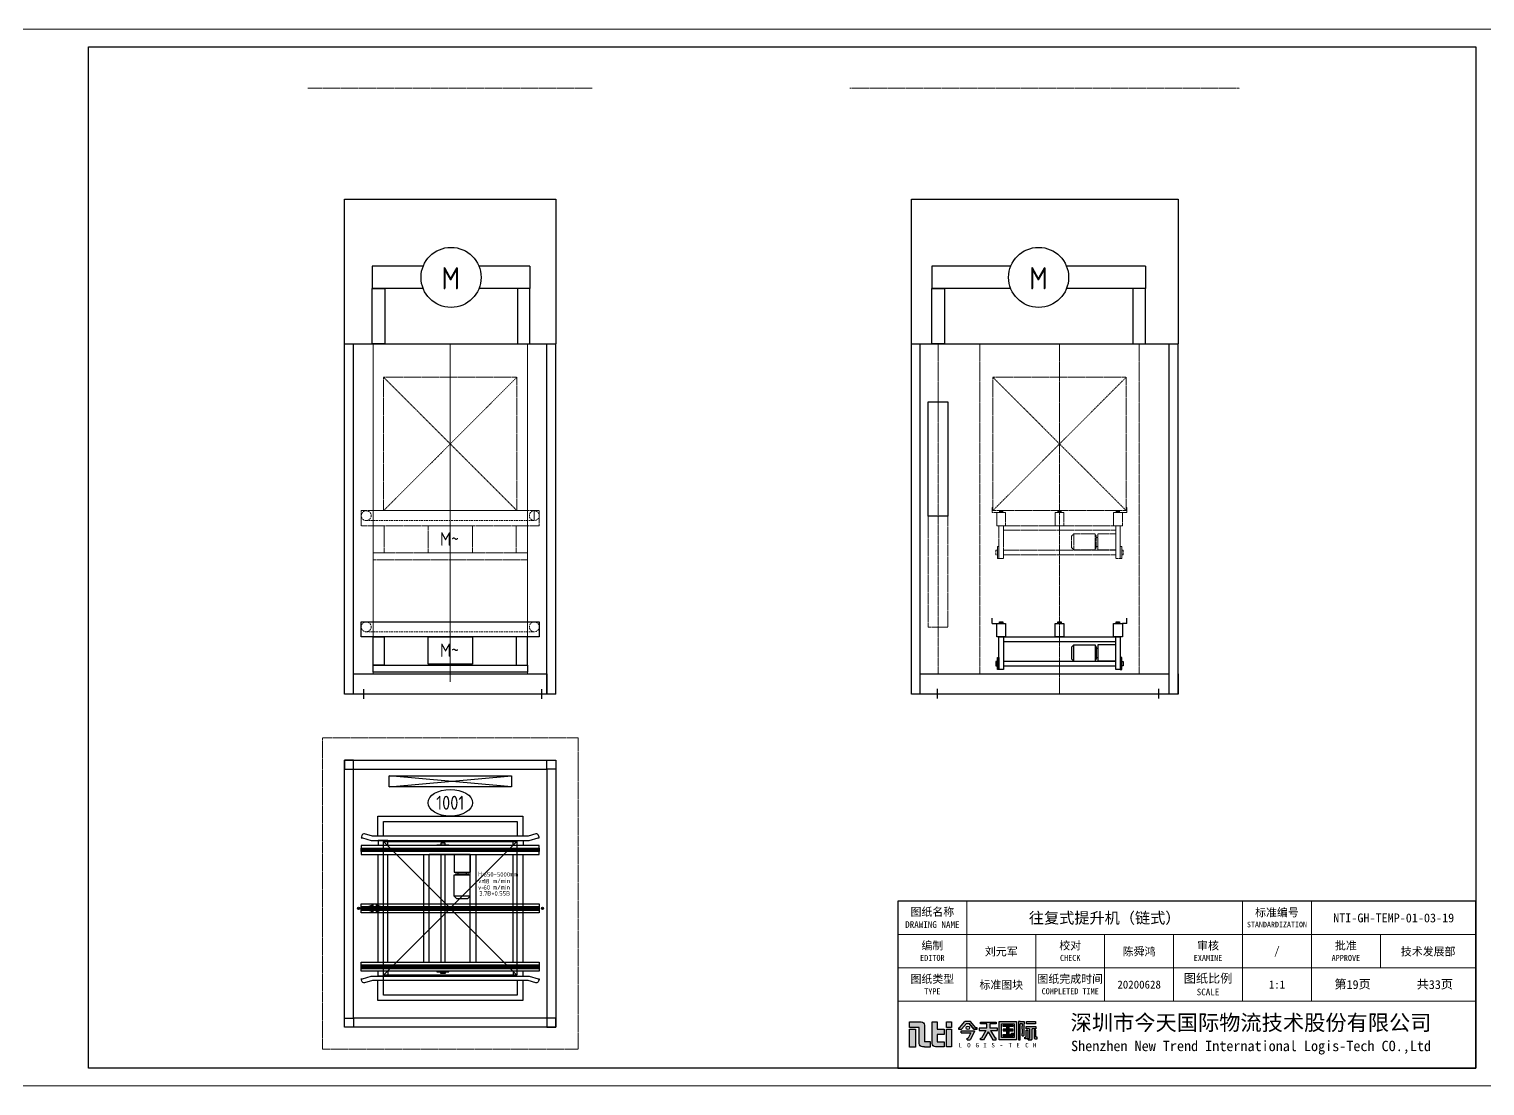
# Model space of a CAD drawing. Header units: millimetres. Extents: x 13310 to 204601, y -25828 to 2684.
# Drawn here: x 73825 to 86921, y -16324 to -6820 of the extents above; entities that cross this region are included whole.
import ezdxf
from ezdxf.enums import TextEntityAlignment as Align

# ---------------------------------------------------------------- set-up
doc = ezdxf.new("R2010")
doc.units = ezdxf.units.MM
for name, pattern in [('CENTER', [2, 1.25, -0.25, 0.25, -0.25]), ('CENTERX2', [20.32, 12.7, -2.54, 2.54, -2.54]), ('DASHED', [0.75, 0.5, -0.25]), ('DASHED2', [9.525, 6.35, -3.175])]:
    doc.linetypes.add(name, pattern=pattern)
for name, color, linetype, lineweight in [('NTI-中心线层', 1, 'CENTER', 5), ('NTI-标注层', 3, 'Continuous', 9), ('NTI-细实线', 7, 'Continuous', 9), ('NTI-虚线层', 5, 'DASHED2', 9)]:
    doc.layers.add(name, color=color, linetype=linetype, lineweight=lineweight)
for name, color, linetype in [('NTI-功率', 6, 'Continuous'), ('NTI-电气控制', 1, 'Continuous'), ('NTI-粗实线', 7, 'Continuous'), ('NTI-编号层', 6, 'Continuous')]:
    doc.layers.add(name, color=color, linetype=linetype)
doc.layers.add('NTI-输送设备', color=7, linetype='Continuous', plot=False)
doc.styles.get("Standard").update_dxf_attribs({"font": 'gbenor.shx'})
doc.styles.add('标题栏', font='')
doc.styles.get('标题栏').set_extended_font_data('SimSun')

# ---------------------------------------------------------------- blocks, each defined once
blk = doc.blocks.new('图块标准图框标题栏')
h = blk.add_hatch(color=1)
h.dxf.hatch_style = 1
h.paths.add_polyline_path([(-126.08, 8.76), (-127.42, 8.76), (-127.42, 4.73), (-126.08, 4.73)])
h.paths.add_polyline_path([(-124, 9.62, 0.414214), (-124.75, 10.37), (-125.22, 10.37), (-127.41, 10.37), (-127.41, 9.11), (-125.22, 9.11), (-125.22, 5.54, 0.414214), (-124.47, 4.79), (-124, 4.79), (-122.69, 4.79), (-122.69, 5.9), (-124, 5.9)])
h.paths.add_polyline_path([(-121.17, 8.75), (-121.17, 10.37), (-122.3, 10.37), (-122.3, 5.5, 0.414214), (-121.55, 4.75), (-121.17, 4.75), (-119.6, 4.75), (-119.6, 5.89), (-121.17, 5.89), (-121.17, 7.51), (-119.6, 7.51), (-119.6, 8.75)])
h.paths.add_polyline_path([(-117.97, 8.75), (-119.09, 8.75), (-119.09, 4.75), (-117.97, 4.75)])
h.paths.add_polyline_path([(-117.97, 10.37), (-119.09, 10.37), (-119.09, 9.13), (-117.97, 9.13)])
h = blk.add_hatch(color=256)
h.dxf.hatch_style = 1
h.paths.add_polyline_path([(-113.64, 10.45), (-114.96, 10.45), (-116.14, 9.05), (-116.4, 9.05), (-116.4, 8.75), (-115.7, 8.75), (-114.6, 10.05), (-114, 10.05), (-112.9, 8.75), (-112.2, 8.75), (-112.2, 9.05), (-112.45, 9.05)])
h.paths.add_polyline_path([(-113.88, 9.05, 1), (-114.66, 9.05, 1)])
h.paths.add_polyline_path([(-112.8, 8.25), (-112.8, 8.35), (-115.8, 8.35), (-115.8, 7.95), (-113.6, 7.95), (-114.2, 6.75), (-114.4, 6.75), (-114.4, 6.35), (-113.75, 6.35)])
h.paths.add_polyline_path([(-107.63, 8.95), (-109.33, 8.95), (-109.33, 9.95), (-107.93, 9.95), (-107.93, 10.35), (-111.43, 10.35), (-111.43, 9.95), (-110.03, 9.95), (-110.03, 8.95), (-111.73, 8.95), (-111.73, 8.45), (-110.19, 8.45), (-111.19, 6.75), (-111.43, 6.75), (-111.43, 6.35), (-110.73, 6.35), (-109.68, 8.14), (-108.63, 6.35), (-107.93, 6.35), (-107.93, 6.75), (-108.16, 6.75), (-109.16, 8.45), (-107.63, 8.45)])
h.paths.add_polyline_path([(-103.33, 10.45), (-107.23, 10.45), (-107.23, 6.35), (-103.33, 6.35)])
h.paths.add_polyline_path([(-106.73, 9.95), (-103.83, 9.95), (-103.83, 6.85), (-106.73, 6.85)], flags=16)
h.paths.add_polyline_path([(-106.33, 8.75), (-105.53, 8.75), (-105.53, 9.35), (-106.33, 9.35), (-106.33, 9.65), (-104.13, 9.65), (-104.13, 9.35), (-105.03, 9.35), (-105.03, 8.75), (-104.13, 8.75), (-104.13, 8.35), (-105.03, 8.35), (-105.03, 7.55), (-104.43, 7.55), (-104.43, 7.85), (-104.13, 7.85), (-104.13, 7.55), (-104.13, 7.15), (-106.33, 7.15), (-106.33, 7.55), (-105.53, 7.55), (-105.53, 8.35), (-106.33, 8.35)], flags=0)
h.paths.add_polyline_path([(-101.57, 8.95), (-101.67, 9.05), (-101.67, 9.15), (-101.57, 9.25), (-101.57, 9.95), (-101.57, 10.45), (-102.47, 10.45), (-102.87, 10.45), (-102.87, 6.35), (-102.47, 6.35), (-102.47, 9.95), (-101.97, 9.95), (-101.97, 9.45), (-102.07, 9.45), (-102.07, 8.75), (-101.97, 8.65), (-101.97, 7.85), (-102.07, 7.75), (-102.07, 7.25), (-101.97, 7.25), (-101.82, 7.25, 0.414214), (-101.57, 7.5)])
h.paths.add_polyline_path([(-98.97, 9.35), (-101.17, 9.35), (-101.17, 8.85), (-100.37, 8.85), (-100.37, 6.65), (-100.67, 6.65), (-100.67, 6.35), (-100.37, 6.35), (-100.07, 6.35), (-100.02, 6.35, 0.414214), (-99.77, 6.6), (-99.77, 8.85), (-98.97, 8.85)])
h.paths.add_polyline_path([(-99.07, 10.45), (-101.07, 10.45), (-101.07, 9.95), (-99.07, 9.95)])
h.paths.add_polyline_path([(-100.77, 8.55), (-101.17, 8.55), (-101.17, 6.95), (-101.47, 6.95), (-101.47, 6.55), (-101.17, 6.55), (-101.02, 6.55, 0.414214), (-100.77, 6.8)])
h.paths.add_polyline_path([(-98.97, 8.55), (-99.37, 8.55), (-99.37, 6.8, 0.414214), (-99.12, 6.55), (-98.97, 6.55), (-98.67, 6.55), (-98.67, 6.95), (-98.97, 6.95)])
h = blk.add_hatch(color=256)
h.dxf.hatch_style = 1
h.paths.add_polyline_path([(-105.03, 8.75), (-105.03, 9.35), (-104.13, 9.35), (-104.13, 9.65), (-106.33, 9.65), (-106.33, 9.35), (-105.53, 9.35), (-105.53, 8.75), (-106.33, 8.75), (-106.33, 8.35), (-105.53, 8.35), (-105.53, 7.55), (-106.33, 7.55), (-106.33, 7.15), (-104.13, 7.15), (-104.13, 7.55), (-104.13, 7.85), (-104.43, 7.85), (-104.43, 7.55), (-105.03, 7.55), (-105.03, 8.35), (-104.13, 8.35), (-104.13, 8.75)])
for p, q in [((-116.14, 9.05), (-114.96, 10.45)), ((-115.7, 8.75), (-114.6, 10.05)), ((-113.64, 10.45), (-114.96, 10.45)), ((-114.6, 10.05), (-114, 10.05)), ((-114.6, 10.05), (-114, 10.05)), ((-114, 10.05), (-112.9, 8.75)), ((-112.9, 8.75), (-114, 10.05)), ((-112.45, 9.05), (-113.64, 10.45)), ((-116.4, 9.05), (-116.4, 8.75)), ((-116.4, 9.05), (-116.14, 9.05)), ((-116.4, 8.75), (-115.7, 8.75)), ((-115.8, 7.95), (-113.6, 7.95)), ((-114.4, 6.35), (-114.4, 6.75)), ((-114.4, 6.75), (-114.2, 6.75)), ((-113.6, 7.95), (-114.2, 6.75)), ((-112.8, 8.25), (-113.75, 6.35)), ((-112.9, 8.75), (-112.2, 8.75)), ((-112.2, 8.75), (-112.9, 8.75)), ((-112.2, 9.05), (-112.45, 9.05)), ((-112.2, 8.75), (-112.2, 9.05)), ((-111.43, 6.75), (-111.19, 6.75)), ((-111.43, 6.35), (-111.43, 6.75)), ((-110.19, 8.45), (-111.19, 6.75)), ((-109.68, 8.14), (-110.73, 6.35)), ((-109.68, 8.14), (-108.63, 6.35)), ((-109.16, 8.45), (-108.16, 6.75)), ((-107.93, 6.75), (-108.16, 6.75)), ((-107.93, 6.35), (-107.93, 6.75)), ((-102.07, 7.25), (-101.97, 7.25)), ((-101.57, 9.25), (-101.67, 9.15)), ((-101.67, 9.15), (-101.67, 9.05)), ((-101.57, 8.95), (-101.67, 9.05)), ((-110.73, 6.35), (-111.43, 6.35)), ((-108.63, 6.35), (-107.93, 6.35))]:
    blk.add_line(p, q)
at = {"color": 7, "linetype": 'Continuous'}
for p, q in [((-115.8, 7.95), (-115.8, 8.35)), ((-115.8, 8.35), (-112.8, 8.35)), ((-112.8, 8.35), (-112.8, 8.25)), ((-99.77, 6.6), (-99.77, 8.65))]:
    blk.add_line(p, q, dxfattribs=at)
at = {"color": 1}
for points in [[(-125.22, 9.11), (-127.41, 9.11), (-127.41, 10.37), (-125.22, 10.37)], [(-121.17, 8.75), (-119.6, 8.75), (-119.6, 7.51), (-121.17, 7.51)], [(-121.17, 7.51), (-121.17, 5.89)], [(-124, 4.79), (-122.69, 4.79), (-122.69, 5.9), (-124, 5.9)], [(-121.17, 5.89), (-119.6, 5.89), (-119.6, 4.75), (-121.17, 4.75)]]:
    blk.add_lwpolyline(points, dxfattribs=at)
for points in [[(-125.22, 10.37), (-124.75, 10.37, -0.414214), (-124, 9.62), (-124, 5.9)], [(-121.17, 4.75), (-121.55, 4.75, -0.414214), (-122.3, 5.5), (-122.3, 10.37), (-121.17, 10.37), (-121.17, 8.75)], [(-124, 4.79), (-124.47, 4.79, -0.414214), (-125.22, 5.54), (-125.22, 9.11)]]:
    blk.add_lwpolyline(points, format="xyb", dxfattribs=at)
for points in [[(-119.09, 10.37), (-117.97, 10.37), (-117.97, 9.13), (-119.09, 9.13)], [(-127.42, 8.76), (-126.08, 8.76), (-126.08, 4.73), (-127.42, 4.73)], [(-119.09, 8.75), (-117.97, 8.75), (-117.97, 4.75), (-119.09, 4.75)]]:
    blk.add_lwpolyline(points, close=True, dxfattribs=at)
for points in [[(-110.03, 9.95), (-111.43, 9.95), (-111.43, 10.35), (-107.93, 10.35), (-107.93, 9.95), (-109.33, 9.95)], [(-110.03, 8.95), (-110.03, 9.95)], [(-109.33, 9.95), (-109.33, 8.95)], [(-102.47, 10.45), (-102.87, 10.45), (-102.87, 6.35), (-102.47, 6.35), (-102.47, 9.95)], [(-102.47, 10.45), (-101.57, 10.45), (-101.57, 9.95)], [(-101.97, 9.95), (-102.47, 9.95)], [(-101.57, 9.25), (-101.57, 9.95)], [(-110.03, 8.95), (-111.73, 8.95), (-111.73, 8.45), (-110.19, 8.45)], [(-109.16, 8.45), (-107.63, 8.45), (-107.63, 8.95), (-109.33, 8.95)], [(-105.53, 9.35), (-106.33, 9.35), (-106.33, 9.65), (-104.13, 9.65), (-104.13, 9.35), (-105.03, 9.35)], [(-105.53, 8.75), (-106.33, 8.75), (-106.33, 8.35), (-105.53, 8.35)], [(-104.13, 7.55), (-104.13, 7.15), (-106.33, 7.15), (-106.33, 7.55), (-105.53, 7.55)], [(-105.53, 8.75), (-105.53, 9.35)], [(-105.53, 7.55), (-105.53, 8.35)], [(-105.03, 9.35), (-105.03, 8.75)], [(-105.03, 8.35), (-104.13, 8.35), (-104.13, 8.75), (-105.03, 8.75)], [(-105.03, 8.35), (-105.03, 7.55)], [(-105.03, 7.55), (-104.43, 7.55)], [(-104.43, 7.55), (-104.43, 7.85), (-104.13, 7.85), (-104.13, 7.55)], [(-101.17, 6.55), (-101.47, 6.55), (-101.47, 6.95), (-101.17, 6.95)], [(-100.37, 8.85), (-101.17, 8.85), (-101.17, 9.35), (-98.97, 9.35), (-98.97, 8.85), (-99.77, 8.85)], [(-100.37, 6.35), (-100.67, 6.35), (-100.67, 6.65), (-100.37, 6.65)], [(-100.37, 8.85), (-100.37, 6.65)], [(-98.97, 6.55), (-98.67, 6.55), (-98.67, 6.95), (-98.97, 6.95)]]:
    blk.add_lwpolyline(points)
for points in [[(-107.23, 10.45), (-103.33, 10.45), (-103.33, 6.35), (-107.23, 6.35)], [(-106.73, 9.95), (-103.83, 9.95), (-103.83, 6.85), (-106.73, 6.85)], [(-101.07, 10.45), (-99.07, 10.45), (-99.07, 9.95), (-101.07, 9.95)]]:
    blk.add_lwpolyline(points, close=True)
at = {"color": 7, "linetype": 'Continuous'}
for points in [[(-102.07, 7.25), (-102.07, 7.75), (-101.97, 7.85), (-101.97, 8.65), (-102.07, 8.75), (-102.07, 9.45), (-101.97, 9.45), (-101.97, 9.95)], [(-104.13, 9.55), (-104.13, 9.65), (-106.33, 9.65)], [(-100.67, 6.35), (-100.67, 6.55)], [(-114.4, 6.35), (-113.75, 6.35)], [(-100.67, 6.35), (-100.07, 6.35)], [(-100.02, 6.35), (-100.07, 6.35)]]:
    blk.add_lwpolyline(points, dxfattribs=at)
for points in [[(-101.97, 7.25), (-101.82, 7.25, 0.414214), (-101.57, 7.5), (-101.57, 8.95)], [(-101.17, 6.95), (-101.17, 8.55), (-100.77, 8.55), (-100.77, 6.8, -0.414214), (-101.02, 6.55), (-101.17, 6.55)], [(-100.37, 6.35), (-100.02, 6.35, 0.414214), (-99.77, 6.6), (-99.77, 8.85)], [(-98.97, 6.95), (-98.97, 8.55), (-99.37, 8.55), (-99.37, 6.8, 0.414214), (-99.12, 6.55), (-98.97, 6.55)]]:
    blk.add_lwpolyline(points, format="xyb")
blk.add_circle((-114.27, 9.05), 0.388, dxfattribs=at)
at = {"layer": 'NTI-粗实线'}
blk.add_lwpolyline([(-130, 0), (0, 0), (0, 37.5), (-130, 37.5)], close=True, dxfattribs=at)
at = {"layer": 'NTI-细实线'}
for p, q in [((-114.5, 37.5), (-114.5, 15)), ((-52.5, 22.5), (-52.5, 37.5)), ((-37, 22.5), (-37, 37.5)), ((0, 30), (-130, 30)), ((-99, 30), (-99, 15)), ((-83.5, 30), (-83.5, 15)), ((-68, 30), (-68, 15)), ((-21.5, 30), (-21.5, 22.5)), ((0, 22.5), (-130, 22.5)), ((-52.5, 22.5), (-52.5, 15)), ((-37, 22.5), (-37, 15)), ((0, 15), (-130, 15))]:
    blk.add_line(p, q, dxfattribs=at)
at = {"style": '标题栏'}
blk.add_attdef('图纸名称', text='', height=2.5, dxfattribs=at).set_placement((-83.5, 33.75), align=Align.MIDDLE_CENTER)
for tag, height, p in [('标准编号', 2, (-18.5, 33.75)), ('编制人员', 1.8, (-106.75, 26.25)), ('校对人员', 1.8, (-75.75, 26.25)), ('审核人员', 1.8, (-44.75, 26.25)), ('批准', 1.8, (-10.75, 26.25)), ('图纸类型', 1.8, (-106.75, 18.75)), ('图纸完成时间', 1.8, (-75.75, 18.75)), ('图纸比例', 1.8, (-44.75, 18.75)), ('N', 2, (-27.75, 18.75)), ('N', 2, (-9.25, 18.75))]:
    blk.add_attdef(tag, text='', height=height, dxfattribs=at).set_placement(p, align=Align.MIDDLE)
at = {"layer": 'NTI-细实线', "color": 7, "style": '标题栏'}
for s, p in [('L', (-116.36, 4.64)), ('O', (-114.42, 4.64)), ('G', (-112.54, 4.64)), ('I', (-110.82, 4.64)), ('S', (-108.97, 4.64)), ('-', (-107.13, 4.64)), ('T', (-105.13, 4.64)), ('E', (-103.36, 4.64)), ('C', (-101.38, 4.64)), ('H', (-99.62, 4.64))]:
    blk.add_text(s, height=1, dxfattribs=at).set_placement(p)
at = {"layer": 'NTI-细实线', "attachment_point": 5, "style": '标题栏'}
for s, insert, char_height, width in [('图纸名称\\P{\\H0.83333x;DRAWING NAME}', (-122.25, 33.75), 1.8, 15.1979), ('标准编号\\P{\\H0.7x;STANDARDIZATION}', (-44.75, 33.75), 1.8, 15.1979), ('编制\\P{\\H0.75x;EDITOR}', (-122.25, 26.25), 1.8, 14.4665), ('校对\\P{\\H0.75x;CHECK}', (-91.25, 26.25), 1.8, 14.4665), ('审核\\P{\\H0.75x;EXAMINE}', (-60.25, 26.25), 1.8, 14.4665), ('批准\\P{\\H0.75x;APPROVE}', (-29.25, 26.25), 1.8, 14.4665), ('图纸类型\\P{\\H0.75x;TYPE}', (-122.25, 18.75), 1.8, 14.4665), ('图纸完成时间\\P{\\H0.75x;COMPLETED TIME}', (-91.25, 18.75), 1.8, 17.2878), ('图纸比例\\P{\\H0.75x;SCALE}', (-60.25, 18.75), 2, 14.4665), ('第  页', (-27.75, 18.75), 2, 24.25), ('共  页', (-9.25, 18.75), 2, 24.25), ('深圳市今天国际物流技术股份有限公司\\P{\\H0.66667x;Shenzhen New Trend International Logis-Tech CO.,Ltd}', (-50.58, 7.5), 3.5, 116.0664)]:
    blk.add_mtext(s, dxfattribs=dict(at, insert=insert, char_height=char_height, width=width))
blk = doc.blocks.new('*U189')
blk.add_lwpolyline([(-1181, 2630), (-1004, 2630), (-1004, 1601), (-1181, 1601)], close=True)
at = {"layer": 'NTI-中心线层', "linetype": 'CENTERX2', "lineweight": 0}
for p, q in [((-1092, 3150), (-1092, 183)), ((-717, 3150), (-717, 183)), ((0, 3150), (0, 0)), ((716, 3150), (716, 183))]:
    blk.add_line(p, q, dxfattribs=at)
at = {"layer": 'NTI-虚线层'}
for p, q in [((-1886, 5450), (1620, 5450)), ((-605, 1634), (-605, 1682)), ((-605, 1634), (-565, 1634)), ((605, 1634), (565, 1634)), ((605, 1634), (605, 1682)), ((-505, 1514), (505, 1514)), ((-505, 1474), (505, 1474)), ((130, 1442), (108, 1421)), ((130, 1297), (130, 1442)), ((130, 1442), (322, 1442)), ((322, 1442), (322, 1297)), ((345, 1442), (345, 1297)), ((505, 1442), (345, 1442)), ((505, 1297), (505, 1442)), ((108, 1421), (108, 1318)), ((108, 1318), (130, 1297)), ((327, 1428), (322, 1428)), ((322, 1311), (327, 1311)), ((330, 1425), (330, 1314)), ((345, 1409), (333, 1409)), ((333, 1329), (345, 1329)), ((130, 1297), (322, 1297)), ((505, 1297), (345, 1297))]:
    blk.add_line(p, q, dxfattribs=at)
at = {"layer": 'NTI-虚线层', "color": 3}
for p, q in [((-600, 2850), (600, 1650)), ((-600, 1650), (600, 2850))]:
    blk.add_line(p, q, dxfattribs=at)
blk.add_lwpolyline([(-600, 2850), (600, 2850), (600, 1650), (-600, 1650)], close=True, dxfattribs=at)
at = {"layer": 'NTI-虚线层'}
for points in [[(-1181, 1601), (-1004, 1601), (-1004, 601), (-1181, 601)], [(-565, 1634), (-485, 1634), (-485, 1514), (-565, 1514)], [(-540, 1650), (-510, 1650), (-510, 1634), (-540, 1634)], [(-40, 1634), (40, 1634), (40, 1514), (-40, 1514)], [(-15, 1650), (15, 1650), (15, 1634), (-15, 1634)], [(485, 1634), (565, 1634), (565, 1514), (485, 1514)], [(510, 1650), (540, 1650), (540, 1634), (510, 1634)], [(-545, 1514), (-505, 1514), (-505, 1220), (-545, 1220)], [(505, 1514), (545, 1514), (545, 1220), (505, 1220)], [(-545, 1328), (-545, 1220), (-559, 1220), (-559, 1328)], [(545, 1328), (545, 1220), (559, 1220), (559, 1328)], [(-572, 1294), (-572, 1254), (-559, 1254), (-559, 1294)], [(572, 1294), (572, 1254), (559, 1254), (559, 1294)]]:
    blk.add_lwpolyline(points, close=True, dxfattribs=at)
at = {"layer": 'NTI-虚线层', "const_width": 16}
for points in [[(-540, 1642), (-510, 1642)], [(-15, 1642), (15, 1642)], [(510, 1642), (540, 1642)]]:
    blk.add_lwpolyline(points, dxfattribs=at)
at = {"layer": 'NTI-虚线层'}
blk.add_lwpolyline([(-505, 1254), (505, 1254), (505, 1294), (-505, 1294)], dxfattribs=at)
for centre, start, end in [((327, 1425), 0, 90), ((327, 1314), 270, 0), ((333, 1412), 180, 270), ((333, 1326), 90, 180)]:
    blk.add_arc(centre, 3, start, end, dxfattribs=at)
at = {"layer": 'NTI-输送设备'}
for p, q in [((-1333, 3150), (-1333, 4450)), ((-1333, 4450), (1067, 4450)), ((1067, 4450), (1067, 3150)), ((-438, 3848), (-1149, 3848)), ((-1149, 3848), (-1149, 3648)), ((773, 3848), (62, 3848)), ((773, 3848), (773, 3648)), ((-438, 3648), (-1149, 3648)), ((773, 3648), (62, 3648)), ((-1333, 0), (-1333, 3150)), ((-1333, 3150), (-1253, 3150)), ((-1253, 0), (-1253, 3150)), ((-1253, 3150), (987, 3150)), ((987, 0), (987, 3150)), ((987, 3150), (1067, 3150)), ((1067, 0), (1067, 3150)), ((-605, 634), (-605, 682)), ((605, 634), (605, 682)), ((-605, 634), (-565, 634)), ((605, 634), (565, 634)), ((-505, 514), (505, 514)), ((-505, 474), (505, 474)), ((-1333, 0), (-1333, 183)), ((-1253, 183), (987, 183)), ((1067, 183), (1067, 0)), ((1067, 0), (-1333, 0))]:
    blk.add_line(p, q, dxfattribs=at)
at = {"layer": 'NTI-输送设备', "color": 2}
for p, q in [((130, 442), (108, 421)), ((108, 421), (108, 318)), ((130, 297), (130, 442)), ((130, 442), (322, 442)), ((322, 442), (322, 297)), ((327, 428), (322, 428)), ((330, 425), (330, 314)), ((345, 409), (333, 409)), ((345, 442), (345, 297)), ((505, 442), (345, 442)), ((505, 297), (505, 442)), ((108, 318), (130, 297)), ((130, 297), (322, 297)), ((322, 311), (327, 311)), ((333, 329), (345, 329)), ((505, 297), (345, 297))]:
    blk.add_line(p, q, dxfattribs=at)
at = {"layer": 'NTI-输送设备', "color": 1}
for p, q in [((-1100, 48), (-1100, -40)), ((-1100, 48), (-1100, -40)), ((889, 48), (889, -40)), ((889, 48), (889, -40))]:
    blk.add_line(p, q, dxfattribs=at)
at = {"layer": 'NTI-输送设备'}
for points in [[(-1149, 3648), (-1036, 3648), (-1036, 3150), (-1149, 3150)], [(773, 3648), (660, 3648), (660, 3150), (773, 3150)], [(-565, 634), (-485, 634), (-485, 514), (-565, 514)], [(-540, 650), (-510, 650), (-510, 634), (-540, 634)], [(-40, 634), (40, 634), (40, 514), (-40, 514)], [(-15, 650), (15, 650), (15, 634), (-15, 634)], [(485, 634), (565, 634), (565, 514), (485, 514)], [(510, 650), (540, 650), (540, 634), (510, 634)], [(-545, 514), (-505, 514), (-505, 220), (-545, 220)], [(505, 514), (545, 514), (545, 220), (505, 220)], [(-572, 294), (-572, 254), (-559, 254), (-559, 294)], [(-545, 328), (-545, 220), (-559, 220), (-559, 328)], [(545, 328), (545, 220), (559, 220), (559, 328)], [(572, 294), (572, 254), (559, 254), (559, 294)]]:
    blk.add_lwpolyline(points, close=True, dxfattribs=at)
at = {"layer": 'NTI-输送设备', "const_width": 16}
for points in [[(-540, 642), (-510, 642)], [(-15, 642), (15, 642)], [(510, 642), (540, 642)]]:
    blk.add_lwpolyline(points, dxfattribs=at)
at = {"layer": 'NTI-输送设备'}
blk.add_lwpolyline([(-505, 254), (505, 254), (505, 294), (-505, 294)], dxfattribs=at)
blk.add_circle((-188, 3748), 270, dxfattribs=at)
at = {"layer": 'NTI-输送设备', "color": 2}
for centre, start, end in [((327, 425), 0, 90), ((333, 412), 180, 270), ((327, 314), 270, 0), ((333, 326), 90, 180)]:
    blk.add_arc(centre, 3, start, end, dxfattribs=at)
at = {"layer": 'NTI-输送设备', "insert": (-269, 3840), "char_height": 200, "attachment_point": 1}
blk.add_mtext_dynamic_manual_height_columns('\\pxqc;M', width=158.1, gutter_width=12.5, heights=[0], dxfattribs=at)
blk = doc.blocks.new('NTI-物流方向示意')
at = {"layer": 'NTI-标注层'}
blk.add_lwpolyline([(0, 0, 0, 80, 0), (-100, 0, 50, 50, 0)], format="xyseb", dxfattribs=at)
blk = doc.blocks.new('往复式提升机（链式）')
at = {"layer": 'NTI-中心线层', "linetype": 'CENTERX2', "lineweight": 0}
blk.add_line((800, 0), (-800, 0), dxfattribs=at)
at = {"layer": 'NTI-编号层'}
blk.add_ellipse((0, 950), major_axis=(200, 0), ratio=0.6, dxfattribs=at)
at = {"layer": 'NTI-虚线层'}
blk.add_lwpolyline([(1150, -1267), (-1150, -1267), (-1150, 1533), (1150, 1533)], close=True, dxfattribs=at)
at = {"layer": 'NTI-输送设备'}
for p, q in [((552, 1093, 63012), (-551, 1193, 63012)), ((-551, 1093, 63012), (552, 1193, 63012)), ((797, 510), (797, 540)), ((798, 510), (798, 540)), ((799, 510), (799, 540)), ((-650, -485), (-650, 485)), ((-562, 0), (-562, 485)), ((179, 485), (-191, 485)), ((179, 485), (-191, 485)), ((179, 485), (34, 485)), ((34, 485), (34, 325)), ((179, 485), (34, 485)), ((34, 485), (34, 325)), ((179, 485), (179, 325)), ((179, 485), (179, 325)), ((567, 0), (567, 485)), ((655, 0), (655, 485)), ((34, 325), (179, 325)), ((34, 325), (179, 325)), ((34, 302), (179, 302)), ((34, 110), (34, 302)), ((34, 302), (179, 302)), ((34, 110), (34, 302)), ((48, 307), (48, 302)), ((48, 307), (48, 302)), ((51, 310), (162, 310)), ((51, 310), (162, 310)), ((67, 325), (67, 313)), ((67, 325), (67, 313)), ((147, 313), (147, 325)), ((147, 313), (147, 325)), ((165, 302), (165, 307)), ((165, 302), (165, 307)), ((179, 110), (179, 302)), ((179, 110), (179, 302)), ((-562, -485), (-562, 0)), ((34, 110), (55, 88)), ((179, 110), (34, 110)), ((34, 110), (55, 88)), ((179, 110), (34, 110)), ((55, 88), (158, 88)), ((55, 88), (158, 88)), ((158, 88), (179, 110)), ((158, 88), (179, 110)), ((567, -485), (567, 0)), ((655, -485), (655, 0))]:
    blk.add_line(p, q, dxfattribs=at)
at = {"layer": 'NTI-输送设备', "color": 3}
for p, q in [((600, -600), (-600, 600)), ((-600, -600), (600, 600))]:
    blk.add_line(p, q, dxfattribs=at)
at = {"layer": 'NTI-输送设备', "color": 5}
for p, q in [((-818, 7), (-832, -7)), ((-818, -7), (-832, 7)), ((837, -7), (823, 7)), ((837, 7), (823, -7))]:
    blk.add_line(p, q, dxfattribs=at)
at = {"layer": 'NTI-输送设备'}
for points in [[(950, -1067), (-950, -1067), (-950, 1333), (950, 1333)], [(-870, 1333), (-950, 1333), (-950, 1253), (-870, 1253)], [(870, 1333), (950, 1333), (950, 1253), (870, 1253)], [(870, -987), (-870, -987), (-870, 1253), (870, 1253)], [(800, 565), (-800, 565), (-800, 485), (800, 485)], [(800, 510), (-800, 510), (-800, 540), (800, 540)], [(800, 510), (-800, 510), (-800, 540), (800, 540)], [(-46, 585), (-86, 585), (-86, 572), (-46, 572)], [(-46, 585), (-86, 585), (-86, 572), (-46, 572)], [(800, -40), (-800, -40), (-800, 40), (800, 40)], [(800, 15), (-800, 15), (-800, -15), (800, -15)], [(800, -565), (-800, -565), (-800, -485), (800, -485)], [(800, -510), (-800, -510), (-800, -540), (800, -540)], [(-46, -585), (-86, -585), (-86, -572), (-46, -572)], [(-46, -585), (-86, -585), (-86, -572), (-46, -572)], [(-870, -1067), (-950, -1067), (-950, -987), (-870, -987)], [(870, -1067), (950, -1067), (950, -987), (870, -987)]]:
    blk.add_lwpolyline(points, close=True, dxfattribs=at)
at = {"layer": 'NTI-输送设备', "elevation": 63012}
blk.add_lwpolyline([(552, 1093), (-551, 1093), (-551, 1193), (552, 1193)], close=True, dxfattribs=at)
at = {"layer": 'NTI-输送设备'}
for points in [[(-652, 650), (-652, 830), (652, 830), (652, 650)], [(-602, 650), (-602, 780), (602, 780), (602, 650)], [(-562, 565), (-562, 610), (-650, 610), (-650, 565)], [(-120, 565), (-120, 572), (-12, 572), (-12, 565)], [(-120, 565), (-120, 572), (-12, 572), (-12, 565)], [(567, 565), (567, 610), (655, 610), (655, 565)], [(-241, 485), (-241, 0)], [(-191, 0), (-191, 485)], [(-191, 0), (-191, 485)], [(-86, 485), (-86, 0)], [(-86, 485), (-86, 0)], [(-46, 0), (-46, 485)], [(-46, 0), (-46, 485)], [(179, 0), (179, 485)], [(179, 0), (179, 485)], [(229, 485), (229, 0)], [(229, 485), (229, 0)], [(-241, 0), (-241, -485)], [(-191, -485), (-191, 0)], [(-191, -485), (-191, 0)], [(-86, 0), (-86, -485)], [(-86, 0), (-86, -485)], [(-46, -485), (-46, 0)], [(-46, -485), (-46, 0)], [(179, -485), (179, 0)], [(179, -485), (179, 0)], [(229, 0), (229, -485)], [(229, 0), (229, -485)], [(652, -650), (652, -830), (-652, -830), (-652, -650)], [(-562, -565), (-562, -610), (-650, -610), (-650, -565)], [(602, -650), (602, -780), (-602, -780), (-602, -610)], [(-120, -565), (-120, -572), (-12, -572), (-12, -565)], [(-120, -565), (-120, -572), (-12, -572), (-12, -565)], [(567, -565), (567, -610), (655, -610), (655, -565)]]:
    blk.add_lwpolyline(points, dxfattribs=at)
for points in [[(700, 610, 0.065543), (711, 611), (790, 633), (792, 633), (794, 634), (796, 634), (797, 635), (798, 635), (799, 635), (800, 635), (800, 635), (799, 639), (795, 655, 0.414214), (770, 669), (700, 650), (-700, 650), (-770, 669, 0.414214), (-795, 655), (-798, 642), (-798, 641), (-798, 641), (-799, 640), (-799, 640), (-799, 640), (-799, 639), (-799, 639), (-799, 639), (-800, 635), (-800, 635), (-799, 635), (-798, 635), (-797, 635), (-796, 634), (-794, 634), (-792, 633), (-790, 633), (-711, 611, 0.065543), (-700, 610), (700, 610)], [(700, -610, -0.065543), (711, -611), (790, -633), (792, -633), (794, -634), (796, -634), (797, -635), (798, -635), (799, -635), (800, -635), (800, -635), (799, -639), (795, -655, -0.414214), (770, -669), (700, -650), (-700, -650), (-770, -669, -0.414214), (-795, -655), (-798, -642), (-798, -641), (-798, -641), (-799, -640), (-799, -640), (-799, -640), (-799, -639), (-799, -639), (-799, -639), (-800, -635), (-800, -635), (-799, -635), (-798, -635), (-797, -635), (-796, -634), (-794, -634), (-792, -633), (-790, -633), (-711, -611, -0.065543), (-700, -610), (700, -610)]]:
    blk.add_lwpolyline(points, format="xyb", dxfattribs=at)
at = {"layer": 'NTI-输送设备', "const_width": 30}
for points in [[(800, 525), (-800, 525)], [(800, 0), (-800, 0)], [(800, -525), (-800, -525)]]:
    blk.add_lwpolyline(points, dxfattribs=at)
at = {"layer": 'NTI-输送设备', "color": 3}
blk.add_lwpolyline([(600, -600), (-600, -600), (-600, 600), (600, 600)], close=True, dxfattribs=at)
at = {"layer": 'NTI-输送设备', "color": 5}
for centre in [(-825, 0), (830, 0)]:
    blk.add_circle(centre, 10, dxfattribs=at)
at = {"layer": 'NTI-输送设备'}
for centre, start, end in [((51, 307), 90, 180), ((51, 307), 90, 180), ((64, 313), 270, 0), ((64, 313), 270, 0), ((150, 313), 180, 270), ((150, 313), 180, 270), ((162, 307), 0, 90), ((162, 307), 0, 90)]:
    blk.add_arc(centre, 3, start, end, dxfattribs=at)
at = {"layer": 'NTI-输送设备', "rotation": 180}
blk.add_blockref('NTI-物流方向示意', (-790, 0), dxfattribs=at)
at = {"layer": 'NTI-输送设备', "xscale": -1, "rotation": 180}
blk.add_blockref('NTI-物流方向示意', (-570, 0), dxfattribs=at)
at = {"layer": 'NTI-功率'}
blk.add_attdef('005电机功率(KW)', (261, 115), '', height=40, dxfattribs=at)
at = {"layer": 'NTI-标注层', "char_height": 40, "attachment_point": 1}
for s, insert in [('H=', (251, 329)), ('m/min', (383, 267)), ('mm', (532, 327)), ('v=', (250, 209)), ('v=', (251, 267)), ('m/min', (383, 209))]:
    blk.add_mtext_dynamic_manual_height_columns(s, width=189.58, gutter_width=200, heights=[0], dxfattribs=dict(at, insert=insert))
at = {"layer": 'NTI-标注层'}
for tag, p in [('003输送高度(mm)', (299, 285)), ('004输送速度(m/min)', (299, 224)), ('升降速度(m/min)', (299, 169))]:
    blk.add_attdef(tag, p, '', height=40, dxfattribs=at)
for tag, p, flags in [('011备注', (244, -9), 1), ('012设计单位', (244, -84), 3), ('005额定载荷(kg)', (249, -113), 1)]:
    blk.add_attdef(tag, p, '', height=40, dxfattribs=dict(at, flags=flags))
at = {"layer": 'NTI-电气控制', "flags": 3}
blk.add_attdef('007控制方式', (283, 52), '', height=50, dxfattribs=at)
at = {"layer": 'NTI-编号层'}
blk.add_attdef('000设备编号', text='', height=125, dxfattribs=at).set_placement((0, 950), align=Align.MIDDLE)
blk = doc.blocks.new('*U293')
at = {"layer": 'NTI-中心线层'}
for p, q in [((-694, 3150), (-694, 183)), ((694, 3150), (694, 183))]:
    blk.add_line(p, q, dxfattribs=at)
at = {"layer": 'NTI-中心线层', "color": 1}
blk.add_line((0, 3150), (0, 109), dxfattribs=at)
at = {"layer": 'NTI-虚线层'}
blk.add_line((-1281, 5450), (1281, 5450), dxfattribs=at)
at = {"layer": 'NTI-虚线层', "color": 3}
for p, q in [((-600, 2850), (600, 1650)), ((600, 2850), (-600, 1650))]:
    blk.add_line(p, q, dxfattribs=at)
at = {"layer": 'NTI-虚线层', "linetype": 'DASHED', "lineweight": 9, "ltscale": 30}
for p, q in [((-800, 1605), (-800, 1607)), ((-756, 1561), (756, 1561))]:
    blk.add_line(p, q, dxfattribs=at)
at = {"layer": 'NTI-虚线层', "color": 1, "ltscale": 20}
blk.add_line((756, 1650), (756, 1561), dxfattribs=at)
at = {"layer": 'NTI-虚线层', "color": 3}
blk.add_lwpolyline([(-600, 2850), (600, 2850), (600, 1650), (-600, 1650)], close=True, dxfattribs=at)
at = {"layer": 'NTI-虚线层'}
for points in [[(-800, 1650), (800, 1650), (800, 1514), (-800, 1514)], [(-694, 1514), (-594, 1514), (-594, 1270), (-694, 1270)], [(-200, 1514), (200, 1514), (200, 1270), (-200, 1270)], [(694, 1514), (594, 1514), (594, 1270), (694, 1270)], [(-694, 1270), (694, 1270), (694, 1207), (-694, 1207)]]:
    blk.add_lwpolyline(points, close=True, dxfattribs=at)
at = {"layer": 'NTI-虚线层', "linetype": 'DASHED', "lineweight": 9, "ltscale": 30}
for centre in [(-756, 1605), (756, 1605)]:
    blk.add_circle(centre, 44.5, dxfattribs=at)
at = {"layer": 'NTI-输送设备'}
for p, q in [((-950, 3150), (-950, 4450)), ((-950, 4450), (950, 4450)), ((950, 4450), (950, 3150)), ((-243, 3848), (-703, 3848)), ((-703, 3848), (-703, 3648)), ((717, 3848), (257, 3848)), ((717, 3848), (717, 3648)), ((-243, 3648), (-703, 3648)), ((717, 3648), (257, 3648)), ((-950, 0), (-950, 3150)), ((-950, 3150), (-870, 3150)), ((-870, 0), (-870, 3150)), ((-870, 3150), (870, 3150)), ((870, 0), (870, 3150)), ((870, 3150), (950, 3150)), ((950, 0), (950, 3150)), ((-870, 0), (-870, 183)), ((-870, 183), (870, 183)), ((870, 183), (870, 0)), ((950, 0), (-950, 0))]:
    blk.add_line(p, q, dxfattribs=at)
at = {"layer": 'NTI-输送设备', "linetype": 'DASHED', "lineweight": 9, "ltscale": 30}
for p, q in [((-800, 605), (-800, 607)), ((-756, 561), (756, 561))]:
    blk.add_line(p, q, dxfattribs=at)
at = {"layer": 'NTI-输送设备', "color": 1}
for p, q in [((-781, 44), (-781, -44)), ((-781, 44), (-781, -44)), ((822, 44), (822, -44)), ((822, 44), (822, -44))]:
    blk.add_line(p, q, dxfattribs=at)
at = {"layer": 'NTI-输送设备'}
for points in [[(-703, 3648), (-590, 3648), (-590, 3150), (-703, 3150)], [(717, 3648), (604, 3648), (604, 3150), (717, 3150)], [(-800, 650), (800, 650), (800, 514), (-800, 514)], [(-694, 514), (-594, 514), (-594, 261), (-694, 261)], [(-200, 514), (200, 514), (200, 270), (-200, 270)], [(694, 514), (594, 514), (594, 261), (694, 261)], [(-694, 261), (694, 261), (694, 197), (-694, 197)]]:
    blk.add_lwpolyline(points, close=True, dxfattribs=at)
blk.add_circle((7, 3748), 270, dxfattribs=at)
at = {"layer": 'NTI-输送设备', "linetype": 'DASHED', "lineweight": 9, "ltscale": 30}
for centre in [(-756, 605), (756, 605)]:
    blk.add_circle(centre, 44.5, dxfattribs=at)
at = {"layer": 'NTI-虚线层', "color": 7, "ltscale": 4, "insert": (-7, 1395), "char_height": 120, "width": 1665, "attachment_point": 5}
blk.add_mtext('M~', dxfattribs=at)
at = {"layer": 'NTI-输送设备', "insert": (-75, 3840), "char_height": 200, "attachment_point": 1}
blk.add_mtext_dynamic_manual_height_columns('\\pxqc;M', width=158.1, gutter_width=12.5, heights=[0], dxfattribs=at)
at = {"layer": 'NTI-输送设备', "color": 7, "ltscale": 4, "insert": (-7, 395), "char_height": 120, "width": 1665, "attachment_point": 5}
blk.add_mtext('M~', dxfattribs=at)

msp = doc.modelspace()

# ---------------------------------------------------------------- linework, layer by layer
at = {"layer": 'NTI-粗实线'}
msp.add_lwpolyline([(74361, -16164), (74361, -6980), (86841, -6980), (86841, -16164)], close=True, dxfattribs=at)
at = {"layer": 'NTI-细实线'}
msp.add_lwpolyline([(73561, -16324), (73561, -6820), (87001, -6820), (87001, -16324)], close=True, dxfattribs=at)

# ---------------------------------------------------------------- block references
for name, p in [('*U293', (77614, -12801)), ('*U189', (83095, -12801))]:
    msp.add_blockref(name, p)
msp.add_blockref('往复式提升机（链式）', (77614, -14728)).add_auto_attribs({'000设备编号': '1001', '003输送高度(mm)': '650~5000', '004输送速度(m/min)': '18', '升降速度(m/min)': '60', '005电机功率(KW)': '3.7B+0.55B'})
ref = msp.add_blockref('图块标准图框标题栏', (86841, -16164), dxfattribs=dict(xscale=40, yscale=40, zscale=40))
ref.add_attrib('图纸名称', '往复式提升机（链式）', dxfattribs={"height": 100, "style": '标题栏'}).set_placement((83501, -14814), align=Align.MIDDLE_CENTER)
ref.add_attrib('标准编号', 'NTI-GH-TEMP-01-03-19', dxfattribs={"height": 80, "style": '标题栏'}).set_placement((86101, -14814), align=Align.MIDDLE)
ref.add_attrib('图纸类型', '标准图块', dxfattribs={"height": 72, "style": '标题栏'}).set_placement((82571, -15414), align=Align.MIDDLE)
ref.add_attrib('图纸比例', '1:1', dxfattribs={"height": 72, "style": '标题栏'}).set_placement((85051, -15414), align=Align.MIDDLE)
ref.add_attrib('图纸完成时间', '20200628', dxfattribs={"height": 72, "style": '标题栏'}).set_placement((83811, -15414), align=Align.MIDDLE)
ref.add_attrib('编制人员', '刘元军', dxfattribs={"height": 72, "style": '标题栏'}).set_placement((82571, -15114), align=Align.MIDDLE)
ref.add_attrib('校对人员', '陈舜鸿', dxfattribs={"height": 72, "style": '标题栏'}).set_placement((83811, -15114), align=Align.MIDDLE)
ref.add_attrib('审核人员', '/', dxfattribs={"height": 72, "style": '标题栏'}).set_placement((85051, -15114), align=Align.MIDDLE)
ref.add_attrib('批准', '技术发展部', dxfattribs={"height": 72, "style": '标题栏'}).set_placement((86411, -15114), align=Align.MIDDLE)
ref.add_attrib('N', '33', dxfattribs={"height": 80, "style": '标题栏'}).set_placement((86471, -15414), align=Align.MIDDLE)
ref.add_attrib('N', '19', dxfattribs={"height": 80, "style": '标题栏'}).set_placement((85731, -15414), align=Align.MIDDLE)

doc.saveas('drawing.dxf')
